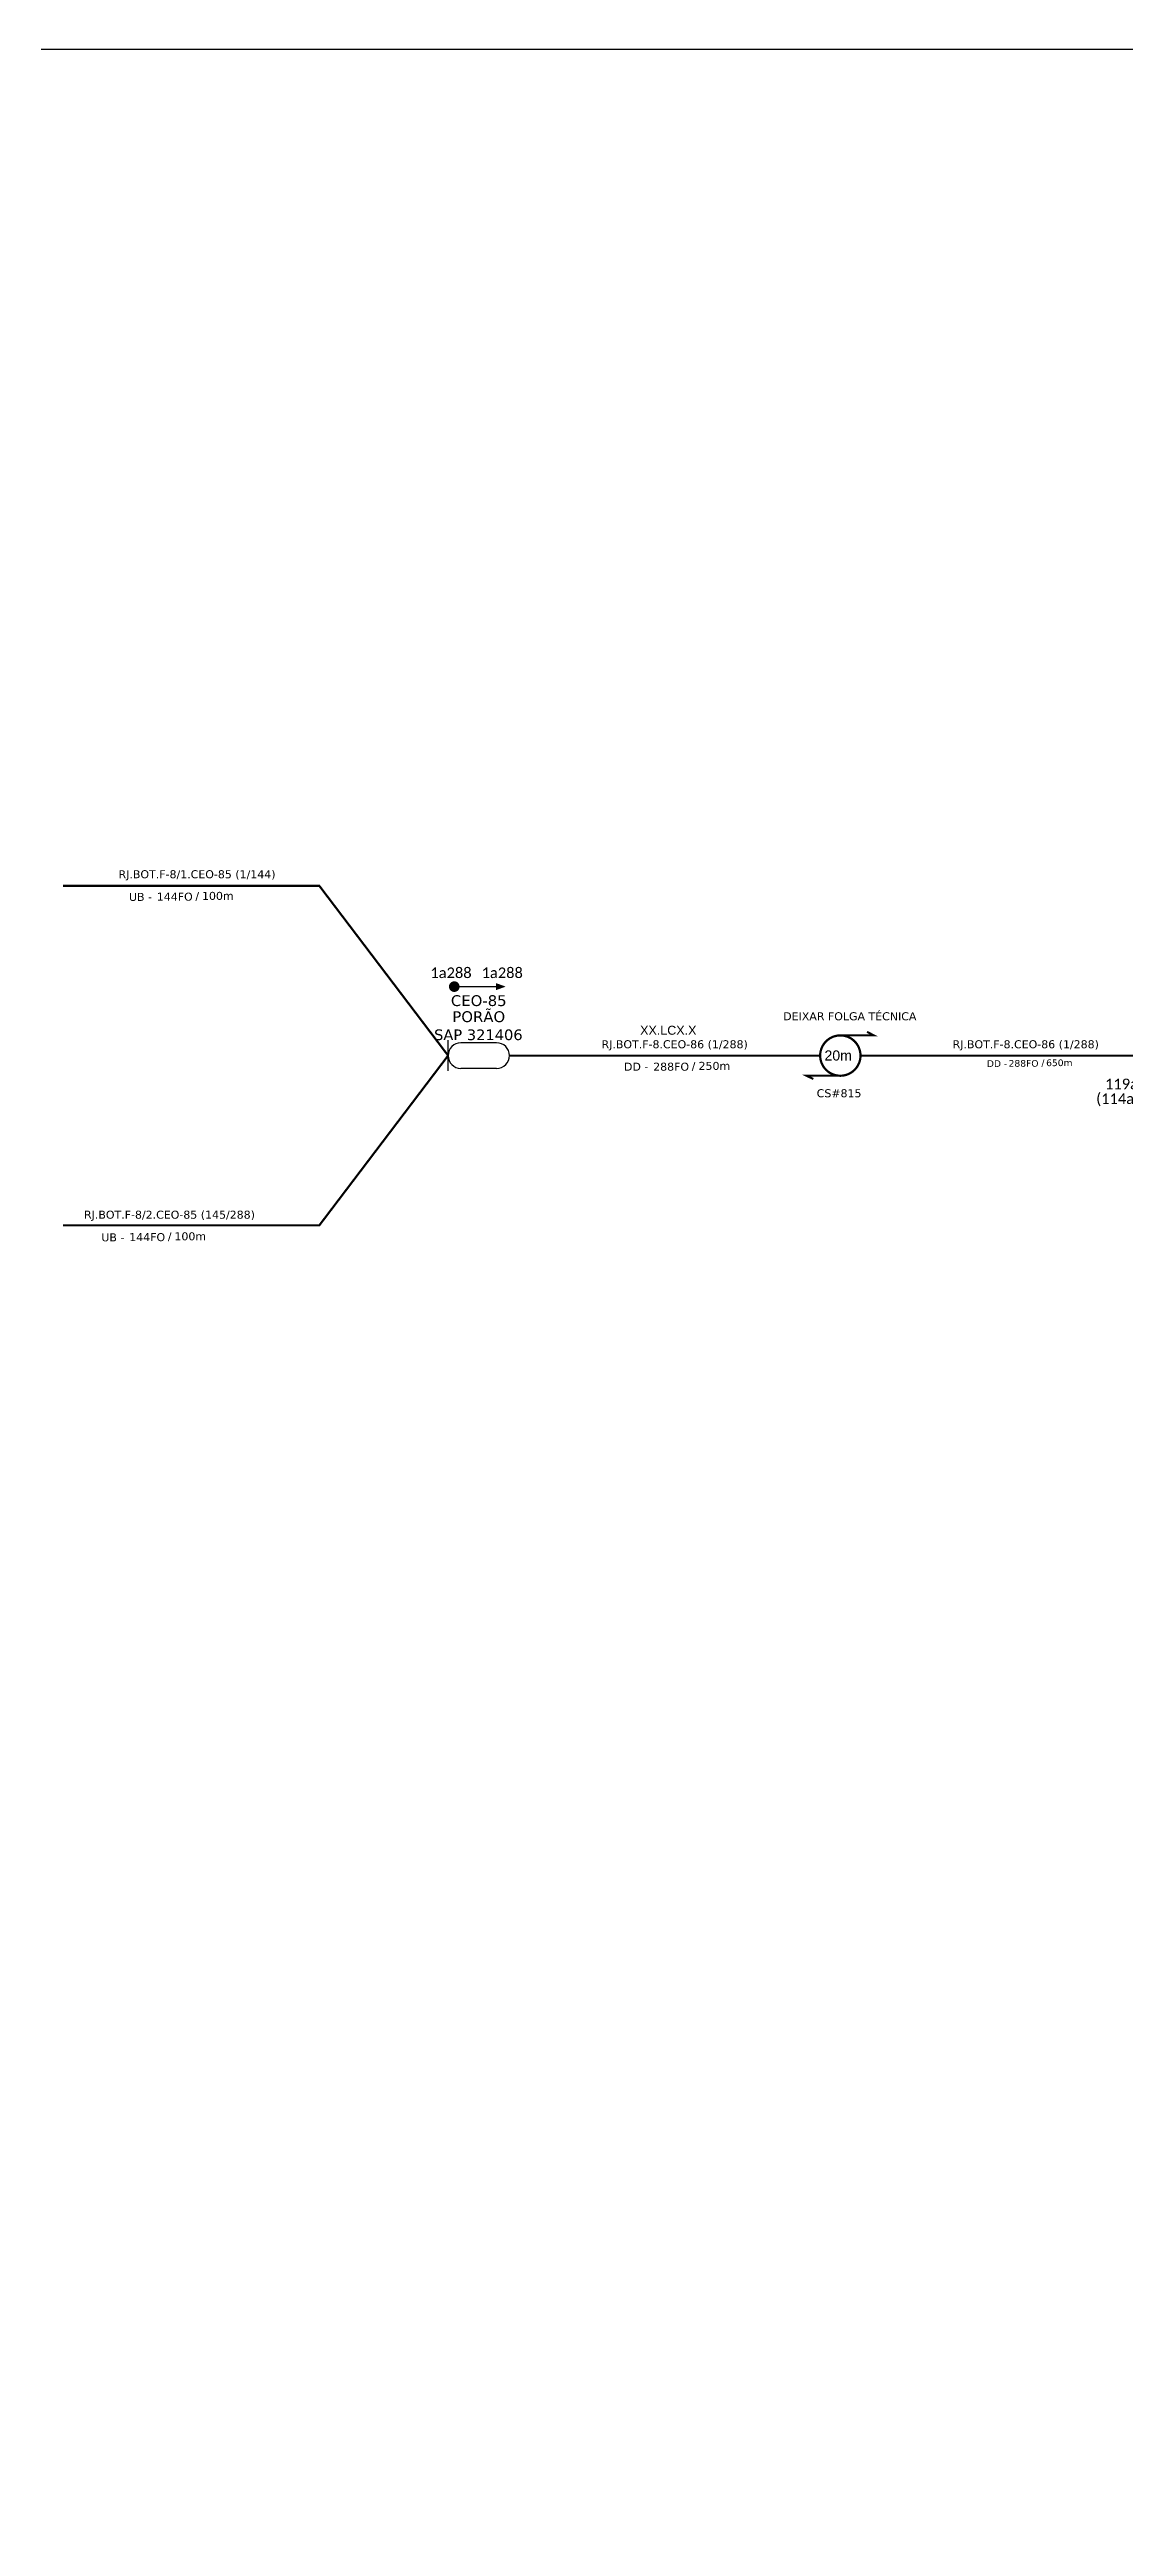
# Model space of a CAD drawing. Header units: metres. Extents: x -0.1 to 58.9, y -0.1 to 41.6.
# Drawn here: x 16.41 to 21.64, y 29.6 to 41.62 of the extents above; entities that cross this region are included whole.
import ezdxf
from ezdxf.enums import TextEntityAlignment as Align

# ---------------------------------------------------------------- set-up
doc = ezdxf.new("R2010")
doc.units = ezdxf.units.M
doc.linetypes.add('ARILSUPP', pattern=[2.98, 1.42, -0.71, 0.14, -0.71])
for name, color, linetype in [('20.4-CEOS', 1, 'Continuous'), ('20.5-CABO AÉREO', 1, 'Continuous'), ('LC', 7, 'Continuous'), ('SETA', 7, 'Continuous')]:
    doc.layers.add(name, color=color, linetype=linetype)
doc.layers.add('40.1-ETIQUETAS', color=1, linetype='Continuous', lineweight=20)
doc.styles.add('ARIAL', font='arial.ttf')
doc.styles.add('siredit', font='verdana.ttf')
doc.styles.get("Standard").update_dxf_attribs({"font": 'arial.ttf'})

# ---------------------------------------------------------------- blocks, each defined once
blk = doc.blocks.new('ETIQUETA_RS5F')
at = {"layer": '40.1-ETIQUETAS', "color": 0, "style": 'siredit'}
blk.add_text('/', height=1.5, dxfattribs=at).set_placement((1.58, -1.95), align=Align.MIDDLE_RIGHT)
for tag, p in [('ETIQUETA_R_PRIMARIA', (1.21, 4.1)), ('ETIQUETA_R_SECUNDARIA', (1.21, 2.1)), ('F_ATIVAS/F_MORTAS', (1.14, -4.24))]:
    blk.add_attdef(tag, text='', height=1.5, dxfattribs=at).set_placement(p, align=Align.MIDDLE_CENTER)
for tag, p in [('TIPO_CABO', (-6.58, -2.12)), ('CAP_CABO', (0.4, -2.09))]:
    blk.add_attdef(tag, text='', height=1.5, dxfattribs=at).set_placement(p, align=Align.MIDDLE_RIGHT)
blk.add_attdef('METROS', text='', height=1.5, dxfattribs=at).set_placement((2.14, -1.95), align=Align.MIDDLE_LEFT)
for tag, p in [('FUSÃO_1', (0.85, -8.39)), ('FUSÃO_2', (0.85, -10.6)), ('FUSÃO_3', (0.85, -12.93)), ('FUSÃO_4', (0.85, -15.14)), ('FUSÃO_5', (0.85, -17.16))]:
    blk.add_attdef(tag, text='', height=1.5, dxfattribs=at).set_placement(p, align=Align.CENTER)

msp = doc.modelspace()

# ---------------------------------------------------------------- linework, layer by layer
at = {"color": 7}
msp.add_lwpolyline([(-0.12, -0.078), (58.918, -0.078), (58.918, 41.621), (-0.12, 41.621)], close=True, dxfattribs=at)
at = {"color": 0, "const_width": 0.0257}
msp.add_lwpolyline([(18.367, 37.068, 1), (18.393, 37.068, 1)], format="xyb", close=True, dxfattribs=at)
at = {"color": 5, "const_width": 0.0109}
msp.add_lwpolyline([(20.256, 36.831, 1.000012), (20.256, 36.635, 0.999978)], format="xyb", close=True, dxfattribs=at)
at = {"color": 5, "const_width": 0.0102}
for points in [[(20.256, 36.831), (20.419, 36.831), (20.386, 36.848)], [(20.256, 36.635), (20.092, 36.635), (20.125, 36.619)]]:
    msp.add_lwpolyline(points, dxfattribs=at)
at = {"layer": '20.4-CEOS', "color": 5}
for p, q in [((18.586, 36.795), (18.412, 36.795)), ((18.586, 36.671), (18.412, 36.671))]:
    msp.add_line(p, q, dxfattribs=at)
msp.add_lwpolyline([(18.35, 36.659), (18.35, 36.808)], dxfattribs=at)
for centre, start, end in [((18.412, 36.733), 90, 270), ((18.586, 36.733), 270, 90)]:
    msp.add_arc(centre, 0.062, start, end, dxfattribs=at)
at = {"layer": '20.5-CABO AÉREO', "color": 7, "ltscale": 50, "const_width": 0.0104}
for points in [[(16.478, 37.558), (17.724, 37.558), (18.35, 36.733)], [(16.478, 35.908), (17.724, 35.908), (18.35, 36.733)]]:
    msp.add_lwpolyline(points, dxfattribs=at)
at = {"layer": '20.5-CABO AÉREO', "color": 5, "ltscale": 50, "const_width": 0.0104}
msp.add_lwpolyline([(18.648, 36.733), (20.158, 36.733)], dxfattribs=at)
at = {"layer": '40.1-ETIQUETAS', "color": 5, "const_width": 0.0104}
msp.add_lwpolyline([(20.354, 36.733), (21.864, 36.733)], dxfattribs=at)
at = {"layer": 'SETA', "color": 0}
msp.add_lwpolyline([(18.38, 37.068), (18.601, 37.068)], dxfattribs=at)
msp.add_solid([(18.583, 37.085), (18.63, 37.068), (18.583, 37.051)], dxfattribs=at)

# ---------------------------------------------------------------- block references
at = {"layer": '40.1-ETIQUETAS', "color": 0}
ref = msp.add_blockref('ETIQUETA_RS5F', (17.099, 37.559), dxfattribs=dict(at, xscale=0.02592, yscale=0.02592, zscale=0.02592))
ref.add_attrib('ETIQUETA_R_SECUNDARIA', 'RJ.BOT.F-8/1.CEO-85 (1/144)', dxfattribs={"color": 0, "height": 0.03888, "style": 'siredit'}).set_placement((17.13, 37.614), align=Align.MIDDLE_CENTER)
ref.add_attrib('TIPO_CABO', 'UB - ', dxfattribs={"color": 0, "height": 0.0389, "style": 'siredit'}).set_placement((16.928, 37.504), align=Align.MIDDLE_RIGHT)
ref.add_attrib('CAP_CABO', '144FO', dxfattribs={"color": 0, "height": 0.0389, "style": 'siredit'}).set_placement((17.109, 37.505), align=Align.MIDDLE_RIGHT)
ref.add_attrib('METROS', '100m', dxfattribs={"color": 0, "height": 0.0389, "style": 'siredit'}).set_placement((17.154, 37.509), align=Align.MIDDLE_LEFT)
ref = msp.add_blockref('ETIQUETA_RS5F', (16.965, 35.905), dxfattribs=dict(at, xscale=0.02592, yscale=0.02592, zscale=0.02592))
ref.add_attrib('ETIQUETA_R_SECUNDARIA', 'RJ.BOT.F-8/2.CEO-85 (145/288)', dxfattribs={"color": 0, "height": 0.03888, "style": 'siredit'}).set_placement((16.996, 35.96), align=Align.MIDDLE_CENTER)
ref.add_attrib('TIPO_CABO', 'UB - ', dxfattribs={"color": 0, "height": 0.0389, "style": 'siredit'}).set_placement((16.794, 35.85), align=Align.MIDDLE_RIGHT)
ref.add_attrib('CAP_CABO', '144FO', dxfattribs={"color": 0, "height": 0.0389, "style": 'siredit'}).set_placement((16.975, 35.851), align=Align.MIDDLE_RIGHT)
ref.add_attrib('METROS', '100m', dxfattribs={"color": 0, "height": 0.0389, "style": 'siredit'}).set_placement((17.02, 35.855), align=Align.MIDDLE_LEFT)

# ---------------------------------------------------------------- texts
at = {"color": 5}
msp.add_text('20m', height=0.049, dxfattribs=at).set_placement((20.179, 36.709))
at = {"color": 5, "char_height": 0.05132, "width": 0.65073, "attachment_point": 5}
for s, insert in [('{\\fCalibri|b0|i0|c0|p34;\\C7;1a288}', (18.364, 37.135)), ('{\\fCalibri|b0|i0|c0|p34;(114a144+202a288)}', (21.825, 36.518))]:
    msp.add_mtext(s, dxfattribs=dict(at, insert=insert))
at = {"color": 0, "char_height": 0.05132, "width": 0.65073, "attachment_point": 5}
for s, insert in [('{\\fCalibri|b0|i0|c0|p34;\\C7;1a288}', (18.613, 37.135)), ('{\\fCalibri|b0|i0|c0|p34;\\C1;119a144+272a288}', (21.844, 36.595))]:
    msp.add_mtext(s, dxfattribs=dict(at, insert=insert))
at = {"layer": '20.4-CEOS', "color": 7, "style": 'siredit'}
for s, height, p in [('CEO-85', 0.0526, (18.499, 37)), ('PORÃO', 0.0526, (18.499, 36.922)), ('SAP 321406', 0.0518, (18.497, 36.834))]:
    msp.add_text(s, height=height, dxfattribs=at).set_placement(p, align=Align.MIDDLE_CENTER)
at = {"layer": '40.1-ETIQUETAS', "color": 0, "style": 'siredit'}
for s, height, p in [('DEIXAR FOLGA TÉCNICA', 0.03888, (20.302, 36.924)), ('RJ.BOT.F-8.CEO-86 (1/288)', 0.03888, (19.451, 36.788)), ('RJ.BOT.F-8.CEO-86 (1/288)', 0.03888, (21.157, 36.788)), ('CS#815', 0.0389, (20.25, 36.55))]:
    msp.add_text(s, height=height, dxfattribs=at).set_placement(p, align=Align.MIDDLE_CENTER)
for s, height, p in [('DD - ', 0.0389, (19.34, 36.679)), ('288FO', 0.0389, (19.521, 36.679)), ('/', 0.0389, (19.552, 36.683)), ('DD - ', 0.0324, (21.081, 36.694)), ('288FO', 0.0324, (21.219, 36.695)), ('/', 0.0324, (21.248, 36.698))]:
    msp.add_text(s, height=height, dxfattribs=at).set_placement(p, align=Align.MIDDLE_RIGHT)
for s, height, p in [('250m', 0.0389, (19.567, 36.683)), ('650m', 0.0324, (21.256, 36.698))]:
    msp.add_text(s, height=height, dxfattribs=at).set_placement(p, align=Align.MIDDLE_LEFT)
at = {"layer": 'LC', "color": 3, "linetype": 'ARILSUPP', "style": 'ARIAL'}
msp.add_text('XX.LCX.X', height=0.0435, dxfattribs=at).set_placement((19.42, 36.856), align=Align.MIDDLE_CENTER)

doc.saveas('drawing.dxf')
